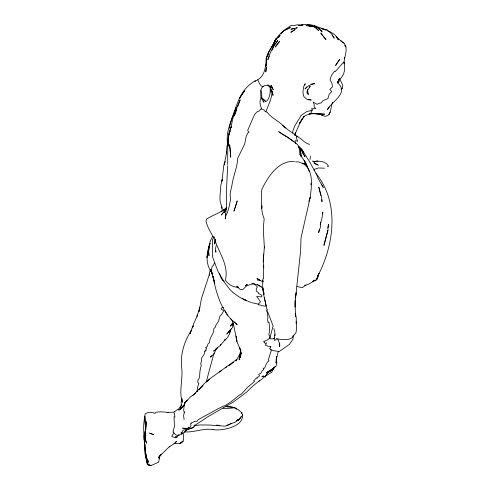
<?xml version="1.0" encoding="UTF-8"?>
<svg xmlns="http://www.w3.org/2000/svg" width="490" height="490" viewBox="0 0 490 490"><rect width="100%" height="100%" fill="white"/><g stroke="black" fill="none" stroke-linecap="round" stroke-linejoin="round"><path stroke-width="0.73" d="M241.043 352.016L241.043 354.001L240.657 350.969L239.506 347.441L240.498 350.123L236.891 341.408L236.168 336.704M293.081 335.687L293.075 339.055L289.455 344.354L279.239 351.52L273.794 350.711L269.984 349.296M228.481 138.725L228.487 137.812L228.573 143.888M144.311 433.822L144.305 435.298C143.215 428.971 143.588 422.527 144.844 416.267L145.726 433.117L145.64 440.277L146.516 443.101L145.64 440.277L145.64 430.147L144.795 415.771L145.175 413.97C148.06 411.765 151.888 412.09 155.085 413.358L155.863 412.28C159.893 411.533 164.211 411.931 168.291 412.482L167.108 412.525M310.905 184.736L310.911 183.444M295.176 300.94L295.409 316.62L295.25 313.306M240.841 352.702L240.811 354.987L240.584 350.687M261.568 191.229C261.819 200.367 260.343 210.179 264.184 218.754L263.626 224.555L263.62 234.6L264.386 247.971M295.219 300.462L295.109 306.985L295.231 300.921L300.633 250.641L301.019 237.913L310.231 197.25C311.567 185.992 314.157 169.405 302.25 163.041M307.01 93.131L307.046 91.189L310.17 86.246L309.19 87.343M270.327 89.082C270.26 93.615 269.42 99.617 265.66 101.742M181.925 400.232L181.98 398.517M264.349 246.801L263.259 261.844L263.644 267.761L263.718 265.678L263.461 278.032M227.623 165.883L226.454 191.657L226.65 203.773L225.29 218.852L225.584 215.845M227.691 164.505L227.746 146.559L228.542 138.995M263.259 261.844L263.553 254.108M261.758 190.892L261.825 189.416C267.858 176.829 278.596 160.23 294.312 161.535M261.764 208.593L261.923 205.916L261.789 208.017M144.281 431.586L144.121 436.988L144.771 442.09L144.287 434.924M234.416 113.478L234.508 112.1M169.767 446.353L160.022 455.725L161.455 454.175L158.656 457.629L159.948 455.896L158.993 457.893L159.709 455.908L158.705 462.088L151.784 465.243L149.867 465.5L148.923 464.796M227.887 143.399C228.193 137.58 228.493 131.449 231.586 126.322M276.262 360.181L276.042 363.102L276.789 356.493L276.305 359.023L278.332 351.348M184.307 412.739L183.67 410.069L184.405 403.393L184.987 402.229L186.041 401.763L187.584 400.097L184.405 403.393L190.396 396.992L194.328 394.07L205.39 382.494L209.843 378.752L236.995 359.256M227.023 145.542L226.325 153.713L226.668 151.912L224.255 164.983M144.323 438.844L144.201 440.161L143.815 436.639L144.274 434.171M184.822 403.68L184.987 402.229M274.492 336.606L274.945 332.722L273.867 328.551M144.268 438.96C144.519 447.419 144.195 457.164 148.341 464.888L151.098 465.371M310.041 159.544L310.47 156.022M279.735 343.545L279.367 346.51L279.931 344.887M215.324 239.083L214.626 244.075L215.294 239.543M263.014 280.139C261.531 290.239 265.231 300.364 267.154 310.256M208.961 249.33L208.599 251.548L209.016 255.719C208.011 249.079 209.15 241.815 212.838 236.162M209.206 247.854L209.444 246.378M209.683 244.908L209.922 243.432C206.413 253.171 205.194 264.128 211.913 272.82L210.418 269.31L213.315 277.456M274.964 335.736L275.184 334.413M292.555 132.955C293.43 126.34 298.018 121.33 300.964 115.554L307.052 111.395L312.485 110.366L312.706 109.889L311.364 108.786L315.909 108.584L314.163 107.181L314.151 104.401L313.147 102.03L317.251 104.376L318.696 103.329L321.183 102.937L322.941 100.701L327.902 98.6L329.194 94.258L331.755 91.508L329.807 89.468L332.422 86.883L331.993 83.227L330.113 80.005C330.603 76.587 332.404 73.353 334.915 71.001L335.252 71.62L343.809 61.985L344.06 63.498C343.87 56.675 348.837 49.355 344.066 43.249C337.886 39.574 334.676 32.438 327.271 30.79M229.332 128.27L229.59 126.837M230.606 329.599L229.351 332.839L231.372 328.367M184.375 411.931L183.609 415.612L184.075 419.532M319.309 229.522L318.671 232.579L320.325 227.458L320.772 222.184L320.197 224.34L321.795 219.03L322.898 212.188L322.371 213.83M294.9 135.026L295.513 132.257L294.674 135.203L299.127 124.84L302.385 118.549M222.191 179.946L221.927 181.135L223.875 164.824L225.235 161.48M230.649 329.739C229.951 333.837 227.997 338.069 224.432 340.415L225.633 339.184L220.255 345.474L215.87 348.788M240.333 352.322L239.341 356.604L239.181 359.825L239.512 356.31L240.339 354.086M222.289 179.444L220.788 185.588L219.912 197.623L220.139 201.555L221.792 206.896L222.307 210.651M314.084 170.802L314.451 169.332L318.414 167.96L324.502 168.199M233.295 324.123L232.438 327.571L226.784 334.143L229.755 330.346M272.85 326.738L270.014 337.696L267.822 339.705L263.675 341.53L264.184 342.504M210.143 270.468L209.316 273.402L209.353 275.435M206.266 381.79L214.038 353.07M317.63 276.305L316.779 279.325L319.015 273.218L317.63 276.305C333.984 245.239 339.974 202.523 315.977 173.521M269.359 338.235L269.849 336.14L268.845 334.897C269.849 330.762 269.567 326.193 268.918 321.985L268.048 322.414L267.626 319.707L267.901 316.699L267.307 314.721L267.669 313.067L266.505 310.783L267.295 309.803M229.718 126.114L231.721 118.825L235.99 107.328M267.669 56.338L268.293 54.231M235.145 207.693L237.221 200.9L233.914 211.184L234.9 208.391M332.643 102.294C330.75 106.281 331.461 110.905 328.919 114.605L327.326 115.769L324.796 116.381L321.25 114.648L322.616 115.242L319.75 114.311L314.629 113.68L324.668 114.152L311.585 113.447L309.117 113.992L314.059 113.662M182.109 399.276L181.092 402.547L181.367 405.824M304.792 85.058L305.227 83.668L303.561 86.779L302.9 92.469L303.886 96.628L307.34 99.605L311.242 100.046L308.198 99.403M216.102 349.174L213.952 354.068L210.21 357.094L211.796 355.875M209.5 274.051L201.531 298.245L199.007 311.628L199.804 307.481L197.029 316.301L197.525 315.082L193.673 323.676L192.374 328.024L193.244 325.887L191.994 328.049L190.028 333.917L191.174 330.579C184.099 341.824 179.983 354.981 181.759 368.345C182.96 379.781 178.795 391.167 182.274 402.339L182.127 400.428M338.67 80.44L339.129 79.135M240.921 350.381L240.278 352.181L240.357 357.62L240.235 355.158M309.502 199.277L310.231 197.25L308.835 201.421M273.346 369.068L273.837 367.714L271.791 372.204L265.519 376.044L267.993 372.186L272.63 370.036L275.582 366.275L272.575 368.86L266.597 372.627L269.482 371.781L271.693 370.232M236.866 108.915L234.318 115.91L236.995 107.206L240.18 99.819L237.632 106.814M210.443 270.792L210.945 269.463M266.554 342.62L265.494 345.438L270.958 346.938M305.515 164.609L304.437 164.101L304.719 161.357L299.978 154.472L299.439 149.174L297.742 144.789L291.826 140.005L278.681 131.657L283.318 134.885M216.164 245.821L215.22 249.631L215.894 252.252L215.802 250.231M214.369 263.069L213.407 265.445L212.703 265.77L211.815 267.424L211.613 271.233L212.495 274.645L211.717 272.685L211.931 273.751M194.989 425.118C193.152 430.128 186.512 428.695 182.519 428.162L186.574 428.309M338.688 79.895L337.298 83.129L338.553 80.244L341.383 77.561L343.545 74.155L344.727 69.562L344.237 62.206M234.765 111.524C230.527 122.224 224.959 134.37 228.101 145.989M230.171 131.24C227.568 135.675 228.309 140.967 228.438 145.861L228.487 135.399L228.23 137.868C234.042 118.206 235.022 91.716 255.364 80.862L254.653 81.365C258.059 79.913 261.464 77.696 263.007 74.186C267.558 66.021 264.165 55.566 271.117 48.345M269.304 56.368L267.791 59.756C270.014 52.859 273.083 46.029 277.812 40.468L274.155 45.533L272.036 50.274M273.463 44.425C276.317 35.844 284.01 30.172 291.25 25.37L294.165 25.492L297.148 24.8L301.589 25.529L299.629 25.388M339.57 78.357L338.762 80.121L339.509 80.966L337.886 82.614L338.039 82.026L338.388 83.539C348.623 93.602 331.307 101.767 327.375 109.705L329.366 106.82M276.611 338.89L274.706 340.605L273.971 338.706L274.743 337.053M181.692 404.624L180.504 407.159L181.049 409.003M272.973 45.509L275.796 39.702L280.139 35.47L278.547 37.307M269.751 348.653L270.811 346.43M232.223 325.354L233.436 322.849M236.002 361.02L238.998 355.489L240.504 353.798M217.762 347.367L217.223 348.476L213.591 351.177L215.128 350.001M328.919 114.605L330.205 112.051M271.454 47.689L276.164 38.471L271.736 47.358M263.314 278.197L262.567 280.654L263.185 281.652M224.53 162.766L224.818 162.245M180.228 409.181L180.632 408.464M272.483 46.005L273.236 44.713M274.363 42.771L275.117 41.479M226.141 208.893L223.967 212.636L225.786 210.314M299.506 123.339L304.455 116.154L303.114 117.367L305.625 115.45L311.585 113.447L311.034 112.057L311.812 111.016L311.04 110.36M220.255 345.474L220.923 344.348M230.888 127.608L231.654 126.328M299.574 123.241L302.722 118.017M173.564 412.837L174.318 413.315L174.924 417.088L174.054 416.782L174.44 426.625L173.086 430.967L173.319 432.284L173.117 432.058L174.146 433.117L172.413 435.01L171.806 436.578L175.383 437.723L175.696 436.333L177.582 435.61L177.999 434.985M214.204 236.817L212.507 239.537L212.66 257.336L218.197 271.932L224.916 282.981L229.681 289.235L233.185 292.714L238.802 296.726L245.398 300.431M178.195 409.609L181.178 405.469M232.309 323.339L230.392 326.156L232.646 323.284M275.539 40.45L274.743 41.583L275.668 40.413M273.696 44.167L270.817 48.222L266.107 58.341L266.339 62.732M179.064 434.722L176.841 437.392L176.131 437.766L176.455 436.958L175.383 437.723M306.752 86.81L304.933 89.008L308.694 85.768L311.75 84.249L314.647 83.661L311.168 84.158M196.809 390.916L197.299 390.359L197.366 388L198.891 383.192L197.874 382.751L197.88 379.971L198.977 378.85L199.614 376.044L200.012 370.795L201.304 365.099L200.698 364.039L201.678 360.132L201.696 357.951L204.459 353.829L204.422 351.201L205.163 351.299L206.174 350.662L205.151 350.466L206.192 349.817L206.063 348.702L206.762 348.053L205.549 347.673L207.417 346.228L207.876 344.158L209.628 342.437C208.948 337.469 214.565 333.911 213.756 328.643L215.337 327.265L215.533 325.85L218.589 321.14L219.839 316.436L221.927 314.041L223.464 311.285L223.556 310.525L221.247 309.239L221.321 308.657L222.203 307.377L223.667 307.536M194.763 425.1L193.887 426.073L207.705 416.831L233.381 402.014L246.488 392.227L252.748 386.126L259.694 380.546M280.819 33.804L284.322 30.16L282.295 32.352M225.957 209.31L221.272 215.012L226.104 209.261M198.952 389.838L203.105 385.593M264.533 376.32L262.309 378.776L259.045 381.159M178.856 410.344L184.742 404.409M192.882 395.448L195.694 393.011M206.553 382.059L209.64 379.199M196.974 391.767L197.746 391.094M229.914 364.964L233.675 362.275M341.426 88.88L342.24 88.194L342.773 85.383L339.766 78.7M226.821 207.325C221.119 212.795 213.175 214.792 206.694 218.95L205.935 221.039C207.154 226.521 210.333 231.464 212.881 236.456L213.983 237.099C217.719 251.303 229.314 264.833 225.351 280.151C228.414 284.61 233.173 287.41 238.667 287.348L236.695 286.215L240.48 289.774L243.083 289.308L246.593 285.829L254.102 283.422L252.387 283.594M173.809 412.102L174.826 411.71M225.541 367.806L226.674 366.918M236.18 420.971L238.403 419.275L235.555 422.055L226.901 425.265M235.684 360.371L236.688 359.617M305.993 284.923L302.33 287.654L297.032 286.521M219.177 372.259L221.498 370.55M181.367 434.391L185.006 431.843L186.849 429.736L185.073 431.249L186.678 430.036L193.299 427.421L192.086 427.684M271.534 90.099L273.034 95.428C272.661 90.583 269.047 82.075 263.044 86.491C259.124 89.768 261.489 94.974 260.711 99.207C259.112 102.214 260.539 105.558 261.421 108.553L259.896 109.931L259.657 110.783L257.121 111.769L254.592 114.409L247.652 130.432L249.006 132.349L247.793 132.992L246.213 136.226L244.737 143.864L237.748 158.154C237.307 166.526 233.993 174.526 232.352 182.66C231.776 188.05 229.057 193.452 230.661 198.867C229.528 204.698 228.738 210.859 225.608 216.066L225.455 214.014M186.666 428.732L182.727 430.618L181.992 432.125L180.963 432.688L182.427 433.025L178.979 435.273L178.311 435.065M182.286 407.472L179.616 409.242L177.27 409.732L174.207 411.87M340.991 89.002L342.24 88.194L341.181 88.659M221.057 211.515L224.622 209.261M231.617 423.133L227.274 425.663L224.463 426.165L209.689 425.038L199.736 424.94L194.389 425.737M228.561 365.779L229.822 365.019M174.954 442.403L176.614 441.435L174.648 443.419L169.154 446.868M261.421 108.553L261.599 109.307L262.585 109.239L264.275 110.164L265.353 111.726L266.088 111.371C268.244 104.903 272.232 98.233 271.87 91.238M312.718 281.315L314.782 280.452L308.97 284.041L304.694 285.658M263.075 376.124L261.862 376.632L263.406 375.94L264.912 377.153L267.993 372.186L266.597 372.627L272.575 368.86L276.115 365.92L276.917 362.772L276.042 359.311M274.486 338.149L272.808 338.81L270.774 338.89L270.014 337.696M312.663 281.376L316.485 279.998L318.157 276.734L317.753 275.417M298.251 25.186L302.887 24.923L300.738 25.266C307.316 23.581 314.402 24.414 319.651 28.947L314.592 25.982L315.505 26.252M294.521 28.42L290.931 29.222L297.387 27.783L295.954 28.102M179.744 409.383L180.449 409.248M313.625 161.516C318.978 160.677 325.679 160.928 328.606 166.343L327.32 166.404M173.84 443.597C177.098 443.315 180.792 444.767 183.003 441.208L183.499 439.536L183.603 435.708L182.801 432.86M167.329 412.384L173.001 412.206M314.543 280.219L315.836 280.072M314.341 161.467L317.924 161.198L312.957 161.455M266.131 306.048L264.116 306.091L258.169 304.547L260.496 301.773L256.693 296.462L261.525 296.952L261.96 295.348L258.322 293.369L258.42 292.542L256.301 291.195L256.258 288.647L257.379 287.128L254.579 284.01M295.482 161.896L296.983 161.939M227.464 406.792L232.493 407.092L236.639 408.421M276.44 338.835C281.621 339.264 287.269 341.058 291.954 337.806L295.991 332.637L296.591 328.766L296.217 321.808M322.402 28.873L326.879 29.669L331.84 34.141L334.235 38.202L331.963 34.962M216.641 425.081L219.508 425.338M257.115 280.023L260.398 280.384M312.351 113.594L313.061 113.68M188.999 428.805L187.254 428.585L187.596 428.138L188.95 428.027L188.442 427.053L189.544 427.605L190.451 427.115L190.984 425.308L190.543 423.758L191.357 423.611L191.082 423.078L195.167 421.222L196.864 421.425L198.328 419.612L218.075 408.758L223.93 405.879L224.763 405.879L230.876 401.929L238.495 395.755L241.65 393.825L247.683 387.235L254.494 381.551L253.673 380.883L255.78 378.697L257.33 378.035L256.84 377.429L258.732 376.749L259.522 375.701L258.665 374.452L261.066 372.945L262.113 370.906L263.638 369.65L263.167 368.235L264.41 368.198C266.131 365.81 265.997 362.429 269.004 360.879L268.3 359.868L271.252 350.62L270.425 348.947M225.957 406.192L233.657 407.441M184.454 431.868C194.261 432.701 203.699 427.776 213.658 429.626L213.058 429.577C222.239 431.439 246.972 425.933 241.846 412.592M258.806 304.241L251.646 302.655M251.811 283.649L257.446 284.837L263.13 288.096M297.632 161.645L304.437 164.101M306.948 166.551L307.383 166.649L305.276 161.535M265.353 111.726L267.026 112.112C271.993 118.837 280.311 121.545 285.327 128.184M323.449 29.412L326.377 30.098L320.999 28.555M226.839 406.676L228.211 407.012M224.12 281.113L222.644 280.666L220.733 277.377L219.459 273.334M323.547 29.351L324.846 29.749L322.61 28.561L314.592 25.982M223.011 408.188L225.872 408.599L234.692 407.796L237.154 409.536L237.73 409.181L241.19 412.409M261.317 286.736L257.281 284.512M309.625 144.409C304.284 143.27 301.46 138.119 296.511 136.238L296.536 138.566L297.749 141.181L295.139 140.63L295.237 142.909L295.948 143.723M247.707 301.123L250.917 302.471M259.688 279.833L256.95 278.596L262.836 281.86M264.171 100.511L265.574 101.167M314.598 163.317L318.237 165.148L314.157 163.103M242.703 298.643L247.064 300.854L244.706 299.568M283.98 135.234L287.281 136.967L293.798 141.88M267.767 84.752L272.44 87.906L273.249 89.768L270.995 85.334L272.44 87.906L270.064 86.111M174.281 433.65L176.333 435.065M263.167 86.467L261.476 86.124L259.712 84.017L257.771 79.846M261.844 98.086L264.343 100.021M297.945 136.826L288.273 129.997L282.375 125.177M344.066 43.249L340.918 40.756M299.886 147.992L302.14 149.836L309.907 162.355L316.785 174.826L318.292 178.783L323.308 187.474L321.293 184.105M261.605 97.994L265.5 101.24M233.987 321.765L237.203 324.594C221.952 313.594 216.341 293.927 212.905 276.299L214.822 283.361M312.589 160.849L315.866 163.954M344.605 45.533L346.014 46.924L345.217 45.662M262.707 100.94L264.018 102.3L261.733 97.927L262.205 99.635M298.686 145.965L302.14 149.836L303.347 152.323M323.241 36.481L325.942 39.58L320.815 32.983L322.396 35.366M230.631 318.757L232.021 320.478L233.773 325.532L236.891 341.408L236.627 339.154M298.232 146.283L301.871 151.085L304.994 156.702L302.152 152.225M299.715 148.39L301.344 150.951M264.312 342.038L265.433 343.894M304.063 160.493L304.774 161.725M305.478 162.956L308.173 168.633M225.155 310.807L227.342 315.15M305.478 163.072L307.432 167.629M267.607 311.609L273.279 326.407M277.775 339.013L279.784 343.913M308.449 169.271L309.086 171.224M213.003 276.752L214.773 283.22M307.463 91.82L308.198 94.631L307.518 89.529M260.919 90.485L261.66 93.333L261.887 98.809M320.84 195.608L318.782 187.113L321.716 197.519L322.046 201.684L321.661 199.669M242.299 414.62L242.495 415.447M264.386 297.454L265.966 305.497M295.397 313.239L296.223 317.538L296.297 323.376L296.205 321.887M301.013 154.454L300.241 149.701L301.191 156.665M295.311 133.127L295.66 135.706M221.792 206.896L222.001 208.415M236.272 336.152L236.45 337.653M159.011 456.625L159.189 458.658M144.268 438.091L145.493 452.742L146.663 456.907L145.493 452.742L144.924 444.369M344.543 57.404L344.599 58.598M270.125 86.699L270.364 91.832L270.351 89.027M241.546 412.157L241.558 413.536M146.063 424.726L145.579 431.102L146.314 421.78L146.063 424.726M328.441 224.598L327.908 228.346L328.441 224.598M296.395 292.254L295.25 297.926L296.395 292.254M266.536 62.377L265.978 66.462L266.634 61.832L266.536 62.377M266.413 67.332L265.776 71.84L266.413 67.332M207.76 253.489L206.952 257.489L209.922 243.432L207.76 253.489M328.031 229.89L323.951 245.208L328.031 229.89M241.49 416.243L240.798 417.731L237.901 420.8L241.49 416.243M240.541 96.702L239.5 98.533L244.602 90.681L240.541 96.702M339.521 59.566L335.656 65.329L339.521 59.566M279.649 41.264L275.337 46.881L279.649 41.264M182.899 406.241L180.393 408.838L184.258 404.899L182.899 406.241M183.003 441.208L179.628 443.628L183.003 441.208M283.814 30.754L280.972 33.351L284.721 30.184L290.38 27.507L283.814 30.754M246.611 284.892L245.496 285.842L247.254 284.396L246.611 284.892M295.054 29.59L290.919 32.254L295.054 29.59M306.195 25.339L310.93 26.411L306.195 25.339M311.903 25.872L307.604 24.825L315.095 27.244L318.463 30.423L315.095 27.244L311.903 25.872M151.441 433.748L149.53 433.062L153.633 434.716L151.441 433.748M149.328 465.341L147.159 463.681L146.669 460.373L147.006 462.401L148.341 464.888L147.159 463.681L149.328 465.341M321.324 30.809L318.065 27.863L322.169 31.936L321.324 30.809M300.725 155.324L299.978 154.472L301.356 156.322L300.725 155.324M338.296 39.788L336.189 36.542L338.296 39.788M148.58 462.144L145.885 456.613L148.58 462.144M263.032 289.192L262.897 288.518L264.079 294.392L263.032 289.192M230.747 157.131L229.657 144.832L230.747 157.131"/></g></svg>
